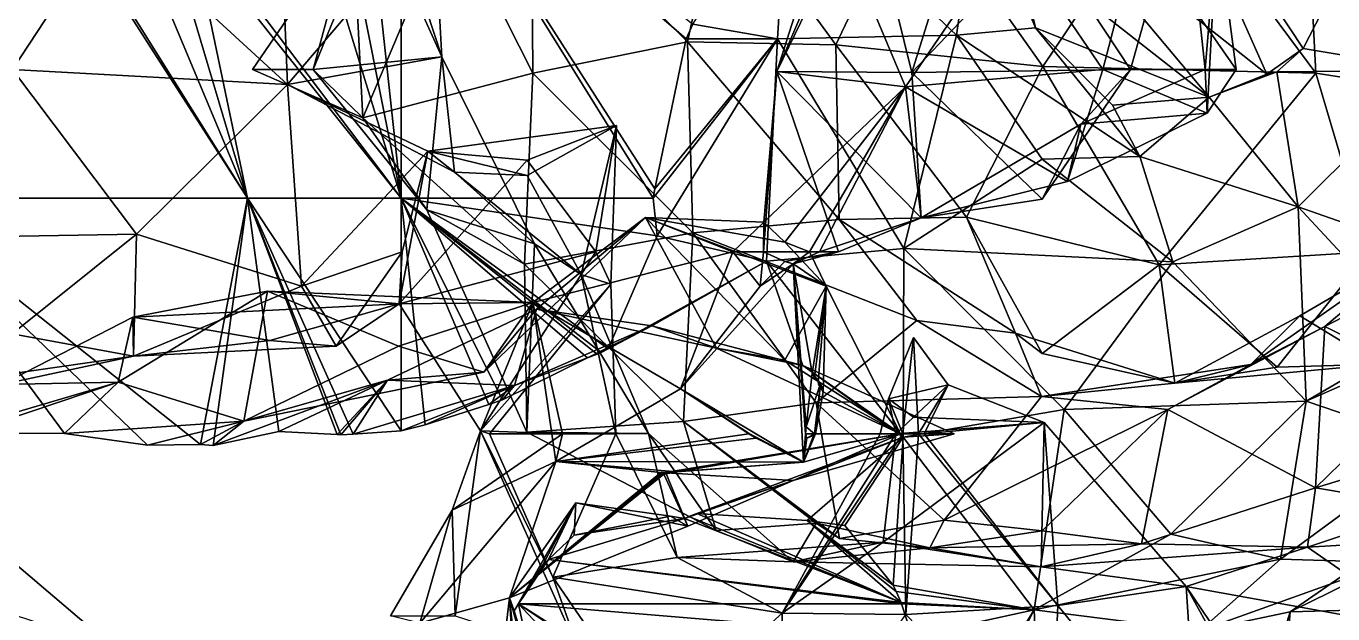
# Model space of a CAD drawing. Extents: x 290083 to 295691, y 4553739 to 4561622.
# Drawn here: x 291383.3 to 291511.2, y 4554149.7 to 4554207.2 of the extents above; entities that cross this region are included whole.
import ezdxf

# ---------------------------------------------------------------- set-up
doc = ezdxf.new("R2010")
doc.units = 0
doc.layers.add('Au_ppm_Pref_-_0_3', color=7, linetype='CONTINUOUS')

msp = doc.modelspace()

# ---------------------------------------------------------------- linework, layer by layer
at = {"layer": 'Au_ppm_Pref_-_0_3'}
for points in [[(291415.69, 4554230.08, 1842.9), (291420, 4554190.39, 1839.49), (291412.7, 4554227.09, 1841.38)], [(291420, 4554230.08, 1844.55), (291420, 4554190.39, 1839.49), (291415.69, 4554230.08, 1842.9)], [(291444.82, 4554191.32, 1846.5), (291444.68, 4554190.39, 1846.34), (291420, 4554230.08, 1844.55)], [(291447.9, 4554205.99, 1849.22), (291444.82, 4554191.32, 1846.5), (291420, 4554230.08, 1844.55)], [(291448.56, 4554207.41, 1849.58), (291447.9, 4554205.99, 1849.22), (291420, 4554230.08, 1844.55)], [(291420, 4554190.39, 1839.49), (291420, 4554230.08, 1844.55), (291444.68, 4554190.39, 1846.34)], [(291412.7, 4554227.09, 1841.38), (291420, 4554190.39, 1839.49), (291411.07, 4554219.61, 1839.81)], [(291494.06, 4554226.55, 1858.31), (291504.72, 4554202.52, 1857.15), (291482.31, 4554220.3, 1857.51)], [(291494.06, 4554226.55, 1858.31), (291513.17, 4554214.59, 1858.2), (291508.28, 4554205.03, 1857.43)], [(291504.72, 4554202.52, 1857.15), (291494.06, 4554226.55, 1858.31), (291508.28, 4554205.03, 1857.43)], [(291370, 4554190.39, 1816.12), (291381.87, 4554223.05, 1828.34), (291383.65, 4554222.4, 1828.87)], [(291384.66, 4554222.07, 1829.17), (291370, 4554190.39, 1816.12), (291383.65, 4554222.4, 1828.87)], [(291404.98, 4554190.39, 1832.47), (291370, 4554190.39, 1816.12), (291384.66, 4554222.07, 1829.17)], [(291385.34, 4554221.77, 1829.44), (291404.98, 4554190.39, 1832.47), (291384.66, 4554222.07, 1829.17)], [(291393.38, 4554218.1, 1832.47), (291404.98, 4554190.39, 1832.47), (291385.34, 4554221.77, 1829.44)], [(291391.51, 4554217.51, 1802.14), (291408.9, 4554201.52, 1801.2), (291408.06, 4554221.62, 1804.58)], [(291408.9, 4554201.52, 1801.2), (291423.2, 4554218.35, 1800.12), (291408.06, 4554221.62, 1804.58)], [(291456.84, 4554205.98, 1846.4), (291448.56, 4554207.41, 1849.58), (291457.8, 4554222.02, 1852.59)], [(291456.84, 4554205.98, 1846.4), (291457.8, 4554222.02, 1852.59), (291474.36, 4554206.36, 1852.1)], [(291474.36, 4554206.36, 1852.1), (291457.8, 4554222.02, 1852.59), (291476.4, 4554220.79, 1856.06)], [(291482.8, 4554203.29, 1761.53), (291495.27, 4554221.82, 1764.03), (291470.07, 4554221.3, 1763.61)], [(291491.39, 4554202.98, 1807.41), (291482.73, 4554216.09, 1807.12), (291496.67, 4554221.82, 1810.93)], [(291509.5, 4554202.63, 1763.93), (291495.27, 4554221.82, 1764.03), (291482.8, 4554203.29, 1761.53)], [(291496.67, 4554221.82, 1810.93), (291498.68, 4554202.98, 1812.97), (291491.39, 4554202.98, 1807.41)], [(291509.5, 4554202.63, 1763.93), (291508.52, 4554221.75, 1769.95), (291495.27, 4554221.82, 1764.03)], [(291499.85, 4554217.15, 1817.43), (291498.68, 4554202.98, 1812.97), (291496.67, 4554221.82, 1810.93)], [(291509.5, 4554202.63, 1763.93), (291517.47, 4554201.38, 1770.3), (291508.52, 4554221.75, 1769.95)], [(291517.47, 4554201.38, 1770.3), (291514.63, 4554218.4, 1776.5), (291508.52, 4554221.75, 1769.95)], [(291424, 4554204.24, 1793.7), (291411.39, 4554202.98, 1786.92), (291418.6, 4554220.63, 1787.76)], [(291411.39, 4554202.98, 1786.92), (291415.27, 4554217.37, 1781.8), (291418.6, 4554220.63, 1787.76)], [(291424, 4554204.24, 1793.7), (291416.5, 4554220.79, 1793.68), (291423.2, 4554218.35, 1800.12)], [(291424, 4554204.24, 1793.7), (291418.6, 4554220.63, 1787.76), (291416.5, 4554220.79, 1793.68)], [(291432.76, 4554220.99, 1769.96), (291424.82, 4554218.56, 1777.48), (291432.88, 4554202.63, 1776.7)], [(291432.76, 4554220.99, 1769.96), (291432.88, 4554202.63, 1776.7), (291448.02, 4554205.69, 1770.6)], [(291432.76, 4554220.99, 1769.96), (291448.02, 4554205.69, 1770.6), (291451.32, 4554220.79, 1766.99)], [(291448.02, 4554205.69, 1770.6), (291462.55, 4554205.41, 1765.37), (291451.32, 4554220.79, 1766.99)], [(291451.32, 4554220.79, 1766.99), (291462.55, 4554205.41, 1765.37), (291470.07, 4554221.3, 1763.61)], [(291461.91, 4554218.95, 1816.66), (291464.48, 4554220.79, 1811.49), (291456.78, 4554202.78, 1811.46)], [(291456.78, 4554202.78, 1811.46), (291464.48, 4554220.79, 1811.49), (291465.52, 4554220.79, 1809.32)], [(291456.78, 4554202.78, 1811.46), (291465.52, 4554220.79, 1809.32), (291469.97, 4554202.7, 1805.51)], [(291462.55, 4554205.41, 1765.37), (291482.8, 4554203.29, 1761.53), (291470.07, 4554221.3, 1763.61)], [(291465.52, 4554220.79, 1809.32), (291475.63, 4554220.79, 1808.91), (291469.97, 4554202.7, 1805.51)], [(291469.97, 4554202.7, 1805.51), (291475.63, 4554220.79, 1808.91), (291482.73, 4554216.09, 1807.12)], [(291482.07, 4554207.05, 1856.04), (291474.36, 4554206.36, 1852.1), (291476.4, 4554220.79, 1856.06)], [(291482.07, 4554207.05, 1856.04), (291476.4, 4554220.79, 1856.06), (291480.26, 4554215.04, 1856.79)], [(291482.31, 4554220.3, 1857.51), (291499.07, 4554200.28, 1856.5), (291480.26, 4554215.04, 1856.79)], [(291504.72, 4554202.52, 1857.15), (291499.07, 4554200.28, 1856.5), (291482.31, 4554220.3, 1857.51)], [(291391.51, 4554217.51, 1802.14), (291370.16, 4554219.02, 1801.69), (291381.96, 4554202.99, 1799.74)], [(291411.07, 4554219.61, 1839.81), (291420, 4554190.39, 1839.49), (291400.81, 4554215.83, 1835.41)], [(291397.26, 4554216.33, 1833.94), (291404.98, 4554190.39, 1832.47), (291393.38, 4554218.1, 1832.47)], [(291424, 4554204.24, 1793.7), (291423.2, 4554218.35, 1800.12), (291408.9, 4554201.52, 1801.2)], [(291415.27, 4554217.37, 1781.8), (291416.25, 4554198.25, 1780.38), (291424.82, 4554218.56, 1777.48)], [(291424.82, 4554218.56, 1777.48), (291416.25, 4554198.25, 1780.38), (291432.88, 4554202.63, 1776.7)], [(291469.37, 4554201.28, 1818.73), (291461.91, 4554218.95, 1816.66), (291456.78, 4554202.78, 1811.46)], [(291469.37, 4554201.28, 1818.73), (291479.61, 4554216.34, 1820.39), (291461.91, 4554218.95, 1816.66)], [(291391.51, 4554217.51, 1802.14), (291381.96, 4554202.99, 1799.74), (291408.9, 4554201.52, 1801.2)], [(291405.46, 4554202.98, 1781.8), (291415.27, 4554217.37, 1781.8), (291411.39, 4554202.98, 1786.92)], [(291415.27, 4554217.37, 1781.8), (291405.46, 4554202.98, 1781.8), (291416.25, 4554198.25, 1780.38)], [(291479.61, 4554216.34, 1820.39), (291488.67, 4554202.98, 1820.58), (291492.22, 4554216.65, 1820.52)], [(291488.67, 4554202.98, 1820.58), (291501.71, 4554202.98, 1820.44), (291492.22, 4554216.65, 1820.52)], [(291499.85, 4554217.15, 1817.43), (291492.22, 4554216.65, 1820.52), (291501.71, 4554202.98, 1820.44)], [(291498.68, 4554202.98, 1812.97), (291499.85, 4554217.15, 1817.43), (291498.87, 4554198.72, 1817.53)], [(291499.85, 4554217.15, 1817.43), (291501.71, 4554202.98, 1820.44), (291498.87, 4554198.72, 1817.53)], [(291399.63, 4554215.95, 1834.97), (291404.98, 4554190.39, 1832.47), (291397.26, 4554216.33, 1833.94)], [(291420, 4554190.39, 1839.49), (291404.98, 4554190.39, 1832.47), (291399.63, 4554215.95, 1834.97)], [(291400.81, 4554215.83, 1835.41), (291420, 4554190.39, 1839.49), (291399.63, 4554215.95, 1834.97)], [(291469.37, 4554201.28, 1818.73), (291488.67, 4554202.98, 1820.58), (291479.61, 4554216.34, 1820.39)], [(291469.97, 4554202.7, 1805.51), (291482.73, 4554216.09, 1807.12), (291491.39, 4554202.98, 1807.41)], [(291480.26, 4554215.04, 1856.79), (291499.07, 4554200.28, 1856.5), (291482.07, 4554207.05, 1856.04)], [(291513.17, 4554214.59, 1858.2), (291521.18, 4554202.88, 1853.47), (291508.28, 4554205.03, 1857.43)], [(291456.84, 4554205.98, 1846.4), (291447.9, 4554205.99, 1849.22), (291448.56, 4554207.41, 1849.58)], [(291456.84, 4554205.98, 1846.4), (291474.36, 4554206.36, 1852.1), (291469.18, 4554185.47, 1847.4)], [(291482.73, 4554194.21, 1850.05), (291469.18, 4554185.47, 1847.4), (291474.36, 4554206.36, 1852.1)], [(291474.36, 4554206.36, 1852.1), (291482.07, 4554207.05, 1856.04), (291492.29, 4554194.49, 1854.46)], [(291492.29, 4554194.49, 1854.46), (291482.73, 4554194.21, 1850.05), (291474.36, 4554206.36, 1852.1)], [(291499.07, 4554200.28, 1856.5), (291489.62, 4554199.51, 1855.75), (291482.07, 4554207.05, 1856.04)], [(291482.07, 4554207.05, 1856.04), (291489.62, 4554199.51, 1855.75), (291492.29, 4554194.49, 1854.46)], [(291448.54, 4554187.01, 1776.33), (291448.02, 4554205.69, 1770.6), (291432.88, 4554202.63, 1776.7)], [(291444.68, 4554190.39, 1846.34), (291444.82, 4554191.32, 1846.5), (291456.84, 4554205.98, 1846.4)], [(291445.06, 4554186.71, 1845.47), (291444.68, 4554190.39, 1846.34), (291456.84, 4554205.98, 1846.4)], [(291447.9, 4554205.99, 1849.22), (291456.84, 4554205.98, 1846.4), (291444.82, 4554191.32, 1846.5)], [(291456.84, 4554205.98, 1846.4), (291455.76, 4554184.22, 1842.16), (291445.06, 4554186.71, 1845.47)], [(291448.54, 4554187.01, 1776.33), (291462.87, 4554188.3, 1771.1), (291448.02, 4554205.69, 1770.6)], [(291462.87, 4554188.3, 1771.1), (291462.55, 4554205.41, 1765.37), (291448.02, 4554205.69, 1770.6)], [(291469.18, 4554185.47, 1847.4), (291455.76, 4554184.22, 1842.16), (291456.84, 4554205.98, 1846.4)], [(291462.87, 4554188.3, 1771.1), (291475.33, 4554188.53, 1764.91), (291462.55, 4554205.41, 1765.37)], [(291462.55, 4554205.41, 1765.37), (291475.33, 4554188.53, 1764.91), (291482.8, 4554203.29, 1761.53)], [(291504.72, 4554202.52, 1857.15), (291508.28, 4554205.03, 1857.43), (291505.69, 4554202.75, 1857.2)], [(291508.28, 4554205.03, 1857.43), (291521.18, 4554202.88, 1853.47), (291505.69, 4554202.75, 1857.2)], [(291424, 4554204.24, 1793.7), (291408.9, 4554201.52, 1801.2), (291425.24, 4554192.94, 1799.62)], [(291424, 4554204.24, 1793.7), (291422.52, 4554189.26, 1786.96), (291411.39, 4554202.98, 1786.92)], [(291424, 4554204.24, 1793.7), (291433.04, 4554185.94, 1793.79), (291422.52, 4554189.26, 1786.96)], [(291424, 4554204.24, 1793.7), (291425.24, 4554192.94, 1799.62), (291433.04, 4554185.94, 1793.79)], [(291394.11, 4554186.87, 1801.41), (291381.96, 4554202.99, 1799.74), (291369.31, 4554186.44, 1801.4)], [(291408.9, 4554201.52, 1801.2), (291381.96, 4554202.99, 1799.74), (291394.11, 4554186.87, 1801.41)], [(291416.25, 4554198.25, 1780.38), (291405.46, 4554202.98, 1781.8), (291411.39, 4554202.98, 1786.92)], [(291416.25, 4554198.25, 1780.38), (291411.39, 4554202.98, 1786.92), (291422.52, 4554189.26, 1786.96)], [(291432.88, 4554202.63, 1776.7), (291416.25, 4554198.25, 1780.38), (291432.08, 4554183.95, 1781.61)], [(291432.88, 4554202.63, 1776.7), (291432.08, 4554183.95, 1781.61), (291448.54, 4554187.01, 1776.33)], [(291455.47, 4554185.16, 1816.46), (291455.48, 4554188.06, 1817.43), (291456.78, 4554202.78, 1811.46)], [(291462.81, 4554185.16, 1814.95), (291455.47, 4554185.16, 1816.46), (291456.78, 4554202.78, 1811.46)], [(291469.37, 4554201.28, 1818.73), (291456.78, 4554202.78, 1811.46), (291455.48, 4554188.06, 1817.43)], [(291470.88, 4554188.47, 1812.25), (291462.81, 4554185.16, 1814.95), (291456.78, 4554202.78, 1811.46)], [(291456.78, 4554202.78, 1811.46), (291469.97, 4554202.7, 1805.51), (291470.88, 4554188.47, 1812.25)], [(291469.37, 4554201.28, 1818.73), (291485.2, 4554192.04, 1816.3), (291488.67, 4554202.98, 1820.58)], [(291491.39, 4554202.98, 1807.41), (291482.73, 4554190.31, 1807.27), (291469.97, 4554202.7, 1805.51)], [(291482.73, 4554190.31, 1807.27), (291470.88, 4554188.47, 1812.25), (291469.97, 4554202.7, 1805.51)], [(291475.33, 4554188.53, 1764.91), (291494.17, 4554183.86, 1762.07), (291482.8, 4554203.29, 1761.53)], [(291482.73, 4554190.31, 1807.27), (291491.39, 4554202.98, 1807.41), (291486.51, 4554197.64, 1811.49)], [(291509.5, 4554202.63, 1763.93), (291482.8, 4554203.29, 1761.53), (291494.17, 4554183.86, 1762.07)], [(291485.2, 4554192.04, 1816.3), (291498.87, 4554198.72, 1817.53), (291488.67, 4554202.98, 1820.58)], [(291486.51, 4554197.64, 1811.49), (291498.68, 4554202.98, 1812.97), (291498.87, 4554198.72, 1817.53)], [(291498.68, 4554202.98, 1812.97), (291486.51, 4554197.64, 1811.49), (291491.39, 4554202.98, 1807.41)], [(291488.67, 4554202.98, 1820.58), (291498.87, 4554198.72, 1817.53), (291501.71, 4554202.98, 1820.44)], [(291514.69, 4554185.16, 1764.95), (291509.5, 4554202.63, 1763.93), (291494.17, 4554183.86, 1762.07)], [(291499.07, 4554200.28, 1856.5), (291504.72, 4554202.52, 1857.15), (291505.69, 4554202.75, 1857.2)], [(291507.78, 4554189.54, 1851.68), (291499.07, 4554200.28, 1856.5), (291505.69, 4554202.75, 1857.2)], [(291521.18, 4554202.88, 1853.47), (291507.78, 4554189.54, 1851.68), (291505.69, 4554202.75, 1857.2)], [(291528.63, 4554182.23, 1848.1), (291507.78, 4554189.54, 1851.68), (291521.18, 4554202.88, 1853.47)], [(291514.69, 4554185.16, 1764.95), (291517.47, 4554201.38, 1770.3), (291509.5, 4554202.63, 1763.93)], [(291408.9, 4554201.52, 1801.2), (291394.11, 4554186.87, 1801.41), (291410.27, 4554181.8, 1802.96)], [(291410.27, 4554181.8, 1802.96), (291422.63, 4554194.98, 1804.25), (291408.9, 4554201.52, 1801.2)], [(291408.9, 4554201.52, 1801.2), (291422.63, 4554194.98, 1804.25), (291425.24, 4554192.94, 1799.62)], [(291469.37, 4554201.28, 1818.73), (291455.48, 4554188.06, 1817.43), (291457.54, 4554186.1, 1817.75)], [(291469.37, 4554201.28, 1818.73), (291457.54, 4554186.1, 1817.75), (291459.95, 4554185.16, 1818.57)], [(291469.37, 4554201.28, 1818.73), (291459.95, 4554185.16, 1818.57), (291460.94, 4554185.16, 1817.43)], [(291470.88, 4554188.47, 1812.25), (291469.37, 4554201.28, 1818.73), (291460.94, 4554185.16, 1817.43)], [(291469.37, 4554201.28, 1818.73), (291470.88, 4554188.47, 1812.25), (291485.2, 4554192.04, 1816.3)], [(291489.62, 4554199.51, 1855.75), (291499.07, 4554200.28, 1856.5), (291492.29, 4554194.49, 1854.46)], [(291499.07, 4554200.28, 1856.5), (291507.78, 4554189.54, 1851.68), (291492.29, 4554194.49, 1854.46)], [(291498.87, 4554198.72, 1817.53), (291485.2, 4554192.04, 1816.3), (291486.51, 4554197.64, 1811.49)], [(291416.25, 4554198.25, 1780.38), (291422.52, 4554189.26, 1786.96), (291432.08, 4554183.95, 1781.61)], [(291422.63, 4554194.98, 1804.25), (291432.34, 4554194.13, 1808.54), (291441.07, 4554197.51, 1805.55)], [(291441.07, 4554197.51, 1805.55), (291432.34, 4554192.61, 1803.07), (291422.63, 4554194.98, 1804.25)], [(291441.07, 4554197.51, 1805.55), (291432.34, 4554194.13, 1808.54), (291439.06, 4554185.16, 1808.72)], [(291441.07, 4554197.51, 1805.55), (291437.61, 4554182.93, 1800.54), (291432.34, 4554192.61, 1803.07)], [(291440.51, 4554181.99, 1805.55), (291437.61, 4554182.93, 1800.54), (291441.07, 4554197.51, 1805.55)], [(291441.07, 4554197.51, 1805.55), (291439.06, 4554185.16, 1808.72), (291440.51, 4554181.99, 1805.55)], [(291470.88, 4554188.47, 1812.25), (291486.51, 4554197.64, 1811.49), (291485.2, 4554192.04, 1816.3)], [(291470.88, 4554188.47, 1812.25), (291482.73, 4554190.31, 1807.27), (291486.51, 4554197.64, 1811.49)], [(291420.12, 4554185.16, 1805.55), (291422.63, 4554194.98, 1804.25), (291410.27, 4554181.8, 1802.96)], [(291422.63, 4554194.98, 1804.25), (291419.82, 4554180.07, 1810.79), (291432.34, 4554194.13, 1808.54)], [(291420.12, 4554185.16, 1805.55), (291419.82, 4554180.07, 1810.79), (291422.63, 4554194.98, 1804.25)], [(291432.34, 4554192.61, 1803.07), (291425.24, 4554192.94, 1799.62), (291422.63, 4554194.98, 1804.25)], [(291439.06, 4554185.16, 1808.72), (291432.34, 4554194.13, 1808.54), (291419.82, 4554180.07, 1810.79)], [(291469.18, 4554185.47, 1847.4), (291482.73, 4554194.21, 1850.05), (291495.51, 4554184.18, 1847.46)], [(291482.73, 4554194.21, 1850.05), (291492.29, 4554194.49, 1854.46), (291495.51, 4554184.18, 1847.46)], [(291507.78, 4554189.54, 1851.68), (291495.51, 4554184.18, 1847.46), (291492.29, 4554194.49, 1854.46)], [(291432.34, 4554192.61, 1803.07), (291437.61, 4554182.93, 1800.54), (291425.24, 4554192.94, 1799.62)], [(291433.04, 4554185.94, 1793.79), (291425.24, 4554192.94, 1799.62), (291437.61, 4554182.93, 1800.54)], [(291400.36, 4554166.29, 1825.28), (291395.17, 4554166.22, 1823.47), (291370, 4554190.39, 1816.12)], [(291387.06, 4554167.37, 1820.73), (291377.46, 4554167.42, 1817.4), (291370, 4554190.39, 1816.12)], [(291395.17, 4554166.22, 1823.47), (291387.06, 4554167.37, 1820.73), (291370, 4554190.39, 1816.12)], [(291370, 4554190.39, 1816.12), (291404.98, 4554190.39, 1832.47), (291400.36, 4554166.29, 1825.28)], [(291401.61, 4554166.21, 1825.84), (291400.36, 4554166.29, 1825.28), (291404.98, 4554190.39, 1832.47)], [(291408.05, 4554167.58, 1829.14), (291401.61, 4554166.21, 1825.84), (291404.98, 4554190.39, 1832.47)], [(291413.74, 4554167.26, 1831.73), (291408.05, 4554167.58, 1829.14), (291404.98, 4554190.39, 1832.47)], [(291415.31, 4554167.32, 1832.47), (291404.98, 4554190.39, 1832.47), (291420, 4554167.62, 1834.73)], [(291404.98, 4554190.39, 1832.47), (291420, 4554190.39, 1839.49), (291420, 4554167.62, 1834.73)], [(291414.11, 4554167.24, 1831.9), (291404.98, 4554190.39, 1832.47), (291415.31, 4554167.32, 1832.47)], [(291413.74, 4554167.26, 1831.73), (291404.98, 4554190.39, 1832.47), (291414.11, 4554167.24, 1831.9)], [(291429.93, 4554170.67, 1837.7), (291420, 4554190.39, 1839.49), (291438.24, 4554174.76, 1840.51)], [(291420, 4554167.62, 1834.73), (291420, 4554190.39, 1839.49), (291422.37, 4554168.22, 1835.41)], [(291422.37, 4554168.22, 1835.41), (291420, 4554190.39, 1839.49), (291428.57, 4554170.2, 1837.28)], [(291428.57, 4554170.2, 1837.28), (291420, 4554190.39, 1839.49), (291429.93, 4554170.67, 1837.7)], [(291420, 4554190.39, 1839.49), (291439.2, 4554175.15, 1840.82), (291438.24, 4554174.76, 1840.51)], [(291440.25, 4554175.67, 1841.24), (291439.58, 4554175.3, 1840.96), (291420, 4554190.39, 1839.49)], [(291439.2, 4554175.15, 1840.82), (291420, 4554190.39, 1839.49), (291439.58, 4554175.3, 1840.96)], [(291444.68, 4554190.39, 1846.34), (291445.06, 4554186.71, 1845.47), (291420, 4554190.39, 1839.49)], [(291420, 4554190.39, 1839.49), (291445.06, 4554186.71, 1845.47), (291440.25, 4554175.67, 1841.24)], [(291433.04, 4554185.94, 1793.79), (291432.3, 4554167.5, 1787.78), (291422.52, 4554189.26, 1786.96)], [(291432.08, 4554183.95, 1781.61), (291422.52, 4554189.26, 1786.96), (291432.3, 4554167.5, 1787.78)], [(291443.93, 4554188.52, 1823.42), (291428.08, 4554173.36, 1823.37), (291433.25, 4554179.54, 1828.69)], [(291443.93, 4554188.52, 1823.42), (291432.88, 4554180.2, 1819.34), (291428.08, 4554173.36, 1823.37)], [(291443.93, 4554188.52, 1823.42), (291452.46, 4554185.16, 1817.43), (291432.88, 4554180.2, 1819.34)], [(291443.93, 4554188.52, 1823.42), (291433.25, 4554179.54, 1828.69), (291450.86, 4554175.71, 1829.31)], [(291443.93, 4554188.52, 1823.42), (291450.86, 4554175.71, 1829.31), (291457.54, 4554174.56, 1825.78)], [(291443.93, 4554188.52, 1823.42), (291457.54, 4554174.56, 1825.78), (291461.58, 4554181.79, 1823.37)], [(291461.58, 4554181.79, 1823.37), (291457.54, 4554186.1, 1817.75), (291443.93, 4554188.52, 1823.42)], [(291443.93, 4554188.52, 1823.42), (291457.54, 4554186.1, 1817.75), (291455.48, 4554188.06, 1817.43)], [(291443.93, 4554188.52, 1823.42), (291455.48, 4554188.06, 1817.43), (291452.46, 4554185.16, 1817.43)], [(291470.88, 4554188.47, 1812.25), (291460.94, 4554185.16, 1817.43), (291462.81, 4554185.16, 1814.95)], [(291462.87, 4554188.3, 1771.1), (291480.11, 4554177.2, 1771.33), (291475.33, 4554188.53, 1764.91)], [(291480.11, 4554177.2, 1771.33), (291482.73, 4554175.19, 1766.6), (291475.33, 4554188.53, 1764.91)], [(291475.33, 4554188.53, 1764.91), (291482.73, 4554175.19, 1766.6), (291494.17, 4554183.86, 1762.07)], [(291507.78, 4554189.54, 1851.68), (291508.56, 4554170.54, 1846.36), (291495.51, 4554184.18, 1847.46)], [(291528.63, 4554182.23, 1848.1), (291520.53, 4554175.83, 1850.24), (291507.78, 4554189.54, 1851.68)], [(291508.56, 4554170.54, 1846.36), (291507.78, 4554189.54, 1851.68), (291520.53, 4554175.83, 1850.24)], [(291448.54, 4554187.01, 1776.33), (291470.46, 4554178.43, 1775.14), (291462.87, 4554188.3, 1771.1)], [(291452.46, 4554185.16, 1817.43), (291455.48, 4554188.06, 1817.43), (291455.47, 4554185.16, 1816.46)], [(291470.46, 4554178.43, 1775.14), (291480.11, 4554177.2, 1771.33), (291462.87, 4554188.3, 1771.1)], [(291519.9, 4554185.86, 1776), (291510.38, 4554177.85, 1780.52), (291529.9, 4554187.95, 1782.97)], [(291529.9, 4554187.95, 1782.97), (291510.38, 4554177.85, 1780.52), (291520.53, 4554172.83, 1783.63)], [(291394.11, 4554186.87, 1801.41), (291369.31, 4554186.44, 1801.4), (291381.94, 4554177.11, 1802.87)], [(291393.8, 4554174.95, 1805.55), (291394.11, 4554186.87, 1801.41), (291381.94, 4554177.11, 1802.87)], [(291393.8, 4554174.95, 1805.55), (291410.27, 4554181.8, 1802.96), (291394.11, 4554186.87, 1801.41)], [(291447.63, 4554168.56, 1782.42), (291448.54, 4554187.01, 1776.33), (291432.08, 4554183.95, 1781.61)], [(291444.2, 4554167.38, 1793.74), (291432.3, 4554167.5, 1787.78), (291433.04, 4554185.94, 1793.79)], [(291437.61, 4554182.93, 1800.54), (291444.2, 4554167.38, 1793.74), (291433.04, 4554185.94, 1793.79)], [(291445.06, 4554186.71, 1845.47), (291455.76, 4554184.22, 1842.16), (291440.25, 4554175.67, 1841.24)], [(291447.63, 4554168.56, 1782.42), (291460.63, 4554170.38, 1778.33), (291448.54, 4554187.01, 1776.33)], [(291448.54, 4554187.01, 1776.33), (291460.63, 4554170.38, 1778.33), (291470.46, 4554178.43, 1775.14)], [(291461.58, 4554181.79, 1823.37), (291459.95, 4554185.16, 1818.57), (291457.54, 4554186.1, 1817.75)], [(291519.9, 4554185.86, 1776), (291507.93, 4554178.9, 1772.01), (291503.15, 4554174.11, 1775.86)], [(291519.9, 4554185.86, 1776), (291503.15, 4554174.11, 1775.86), (291510.38, 4554177.85, 1780.52)], [(291515.72, 4554174.14, 1769.92), (291507.93, 4554178.9, 1772.01), (291519.9, 4554185.86, 1776)], [(291420.12, 4554185.16, 1805.55), (291410.27, 4554181.8, 1802.96), (291413.66, 4554175.93, 1805.55)], [(291420.12, 4554185.16, 1805.55), (291413.66, 4554175.93, 1805.55), (291419.82, 4554180.07, 1810.79)], [(291427.78, 4554167.62, 1810.95), (291439.06, 4554185.16, 1808.72), (291419.82, 4554180.07, 1810.79)], [(291440.51, 4554181.99, 1805.55), (291439.06, 4554185.16, 1808.72), (291427.78, 4554167.62, 1810.95)], [(291447.34, 4554171.74, 1820.03), (291432.88, 4554180.2, 1819.34), (291452.46, 4554185.16, 1817.43)], [(291447.34, 4554171.74, 1820.03), (291452.46, 4554185.16, 1817.43), (291455.15, 4554181.78, 1817.43)], [(291452.46, 4554185.16, 1817.43), (291455.47, 4554185.16, 1816.46), (291455.15, 4554181.78, 1817.43)], [(291455.15, 4554181.78, 1817.43), (291455.47, 4554185.16, 1816.46), (291457.54, 4554184.21, 1817.12)], [(291462.81, 4554185.16, 1814.95), (291457.54, 4554184.21, 1817.12), (291455.47, 4554185.16, 1816.46)], [(291455.76, 4554184.22, 1842.16), (291469.18, 4554185.47, 1847.4), (291469.13, 4554167, 1841.4)], [(291458.38, 4554183.96, 1817.43), (291457.54, 4554184.21, 1817.12), (291462.81, 4554185.16, 1814.95)], [(291461.58, 4554181.79, 1823.37), (291458.38, 4554183.96, 1817.43), (291459.95, 4554185.16, 1818.57)], [(291459.95, 4554185.16, 1818.57), (291458.38, 4554183.96, 1817.43), (291460.94, 4554185.16, 1817.43)], [(291458.38, 4554183.96, 1817.43), (291462.81, 4554185.16, 1814.95), (291460.94, 4554185.16, 1817.43)], [(291469.18, 4554185.47, 1847.4), (291484.88, 4554169.72, 1845.33), (291469.13, 4554167, 1841.4)], [(291469.18, 4554185.47, 1847.4), (291495.51, 4554184.18, 1847.46), (291484.88, 4554169.72, 1845.33)], [(291514.69, 4554185.16, 1764.95), (291494.17, 4554183.86, 1762.07), (291505.73, 4554173.85, 1765.11)], [(291514.69, 4554185.16, 1764.95), (291505.73, 4554173.85, 1765.11), (291515.72, 4554174.14, 1769.92)], [(291432.08, 4554183.95, 1781.61), (291432.3, 4554167.5, 1787.78), (291447.63, 4554168.56, 1782.42)], [(291455.76, 4554184.22, 1842.16), (291439.58, 4554175.3, 1840.96), (291440.25, 4554175.67, 1841.24)], [(291455.76, 4554184.22, 1842.16), (291444.54, 4554177.9, 1835.28), (291439.58, 4554175.3, 1840.96)], [(291444.54, 4554177.9, 1835.28), (291455.76, 4554184.22, 1842.16), (291459.32, 4554174.01, 1833.87)], [(291447.34, 4554171.74, 1820.03), (291455.15, 4554181.78, 1817.43), (291458.38, 4554183.96, 1817.43)], [(291447.34, 4554171.74, 1820.03), (291458.38, 4554183.96, 1817.43), (291459.39, 4554164.58, 1822.85)], [(291455.15, 4554181.78, 1817.43), (291457.54, 4554184.21, 1817.12), (291458.38, 4554183.96, 1817.43)], [(291459.32, 4554174.01, 1833.87), (291455.76, 4554184.22, 1842.16), (291469.13, 4554167, 1841.4)], [(291460.24, 4554173.27, 1822.67), (291459.64, 4554168.04, 1822.62), (291458.38, 4554183.96, 1817.43)], [(291461.58, 4554181.79, 1823.37), (291460.24, 4554173.27, 1822.67), (291458.38, 4554183.96, 1817.43)], [(291459.64, 4554168.04, 1822.62), (291459.57, 4554167.34, 1822.63), (291458.38, 4554183.96, 1817.43)], [(291459.57, 4554167.34, 1822.63), (291459.39, 4554164.58, 1822.85), (291458.38, 4554183.96, 1817.43)], [(291494.17, 4554183.86, 1762.07), (291482.73, 4554175.19, 1766.6), (291495.71, 4554172.3, 1769.66)], [(291484.88, 4554169.72, 1845.33), (291495.51, 4554184.18, 1847.46), (291508.56, 4554170.54, 1846.36)], [(291505.73, 4554173.85, 1765.11), (291494.17, 4554183.86, 1762.07), (291495.71, 4554172.3, 1769.66)], [(291440.51, 4554181.99, 1805.55), (291427.78, 4554167.62, 1810.95), (291428.65, 4554167.34, 1805.55)], [(291440.51, 4554181.99, 1805.55), (291428.65, 4554167.34, 1805.55), (291441.01, 4554167.34, 1800.95)], [(291440.51, 4554181.99, 1805.55), (291441.01, 4554167.34, 1800.95), (291437.61, 4554182.93, 1800.54)], [(291444.2, 4554167.38, 1793.74), (291437.61, 4554182.93, 1800.54), (291441.01, 4554167.34, 1800.95)], [(291528.63, 4554182.23, 1848.1), (291521.21, 4554166.22, 1841.22), (291508.56, 4554170.54, 1846.36)], [(291528.63, 4554182.23, 1848.1), (291508.56, 4554170.54, 1846.36), (291520.53, 4554175.83, 1850.24)], [(291404.62, 4554168.57, 1823.83), (291406.92, 4554181.3, 1817.81), (291392.3, 4554172.39, 1818.06)], [(291406.92, 4554181.3, 1817.81), (291393.75, 4554178.75, 1811.42), (291392.3, 4554172.39, 1818.06)], [(291393.75, 4554178.75, 1811.42), (291406.92, 4554181.3, 1817.81), (291419.82, 4554180.07, 1810.79)], [(291393.8, 4554174.95, 1805.55), (291413.66, 4554175.93, 1805.55), (291410.27, 4554181.8, 1802.96)], [(291404.62, 4554168.57, 1823.83), (291419.74, 4554175.93, 1820.3), (291406.92, 4554181.3, 1817.81)], [(291406.92, 4554181.3, 1817.81), (291419.74, 4554175.93, 1820.3), (291432.88, 4554180.2, 1819.34)], [(291406.92, 4554181.3, 1817.81), (291432.88, 4554180.2, 1819.34), (291419.82, 4554180.07, 1810.79)], [(291457.54, 4554174.56, 1825.78), (291468.88, 4554167.34, 1829.28), (291461.58, 4554181.79, 1823.37)], [(291461.58, 4554181.79, 1823.37), (291460.45, 4554172.89, 1823.1), (291460.24, 4554173.27, 1822.67)], [(291460.8, 4554172.47, 1823.37), (291460.45, 4554172.89, 1823.1), (291461.58, 4554181.79, 1823.37)], [(291461.31, 4554171.44, 1823.79), (291460.8, 4554172.47, 1823.37), (291461.58, 4554181.79, 1823.37)], [(291461.31, 4554171.44, 1823.79), (291461.58, 4554181.79, 1823.37), (291468.88, 4554167.34, 1829.28)], [(291419.82, 4554180.07, 1810.79), (291407.14, 4554176.46, 1808.45), (291393.75, 4554178.75, 1811.42)], [(291407.14, 4554176.46, 1808.45), (291419.82, 4554180.07, 1810.79), (291413.66, 4554175.93, 1805.55)], [(291431.11, 4554172.06, 1836.25), (291433.25, 4554179.54, 1828.69), (291418.67, 4554172.58, 1828.9)], [(291418.67, 4554172.58, 1828.9), (291433.25, 4554179.54, 1828.69), (291428.08, 4554173.36, 1823.37)], [(291428.08, 4554173.36, 1823.37), (291432.88, 4554180.2, 1819.34), (291419.74, 4554175.93, 1820.3)], [(291432.88, 4554180.2, 1819.34), (291427.78, 4554167.62, 1810.95), (291419.82, 4554180.07, 1810.79)], [(291435.81, 4554167.34, 1817.43), (291427.78, 4554167.62, 1810.95), (291432.88, 4554180.2, 1819.34)], [(291444.54, 4554177.9, 1835.28), (291433.25, 4554179.54, 1828.69), (291431.11, 4554172.06, 1836.25)], [(291447.34, 4554171.74, 1820.03), (291435.13, 4554164.63, 1821.84), (291432.88, 4554180.2, 1819.34)], [(291435.13, 4554164.63, 1821.84), (291435.81, 4554167.34, 1817.43), (291432.88, 4554180.2, 1819.34)], [(291444.54, 4554177.9, 1835.28), (291450.86, 4554175.71, 1829.31), (291433.25, 4554179.54, 1828.69)], [(291392.3, 4554172.39, 1818.06), (291393.75, 4554178.75, 1811.42), (291380.94, 4554172.16, 1811.2)], [(291380.94, 4554172.16, 1811.2), (291393.75, 4554178.75, 1811.42), (291393.8, 4554174.95, 1805.55)], [(291407.14, 4554176.46, 1808.45), (291393.8, 4554174.95, 1805.55), (291393.75, 4554178.75, 1811.42)], [(291460.63, 4554170.38, 1778.33), (291482.65, 4554171, 1777.12), (291470.46, 4554178.43, 1775.14)], [(291480.11, 4554177.2, 1771.33), (291470.46, 4554178.43, 1775.14), (291482.65, 4554171, 1777.12)], [(291503.15, 4554174.11, 1775.86), (291507.93, 4554178.9, 1772.01), (291495.71, 4554172.3, 1769.66)], [(291515.72, 4554174.14, 1769.92), (291495.71, 4554172.3, 1769.66), (291507.93, 4554178.9, 1772.01)], [(291393.8, 4554174.95, 1805.55), (291381.94, 4554177.11, 1802.87), (291369.32, 4554171.41, 1805.88)], [(291438.24, 4554174.76, 1840.51), (291444.54, 4554177.9, 1835.28), (291431.11, 4554172.06, 1836.25)], [(291438.24, 4554174.76, 1840.51), (291439.2, 4554175.15, 1840.82), (291444.54, 4554177.9, 1835.28)], [(291439.2, 4554175.15, 1840.82), (291439.58, 4554175.3, 1840.96), (291444.54, 4554177.9, 1835.28)], [(291459.32, 4554174.01, 1833.87), (291450.86, 4554175.71, 1829.31), (291444.54, 4554177.9, 1835.28)], [(291495.71, 4554172.3, 1769.66), (291480.11, 4554177.2, 1771.33), (291482.65, 4554171, 1777.12)], [(291480.11, 4554177.2, 1771.33), (291495.71, 4554172.3, 1769.66), (291482.73, 4554175.19, 1766.6)], [(291495.03, 4554169.71, 1782.14), (291509.48, 4554162.05, 1786.51), (291510.38, 4554177.85, 1780.52)], [(291495.03, 4554169.71, 1782.14), (291510.38, 4554177.85, 1780.52), (291503.15, 4554174.11, 1775.86)], [(291509.48, 4554162.05, 1786.51), (291520.53, 4554172.83, 1783.63), (291510.38, 4554177.85, 1780.52)], [(291407.14, 4554176.46, 1808.45), (291413.66, 4554175.93, 1805.55), (291393.8, 4554174.95, 1805.55)], [(291404.62, 4554168.57, 1823.83), (291428.08, 4554173.36, 1823.37), (291419.74, 4554175.93, 1820.3)], [(291459.32, 4554174.01, 1833.87), (291468.88, 4554167.34, 1829.28), (291450.86, 4554175.71, 1829.31)], [(291457.54, 4554174.56, 1825.78), (291450.86, 4554175.71, 1829.31), (291468.88, 4554167.34, 1829.28)], [(291469.11, 4554167.34, 1806.04), (291470.14, 4554176.78, 1808.7), (291467.71, 4554170.77, 1805.55)], [(291470.14, 4554176.78, 1808.7), (291473.53, 4554172.15, 1805.55), (291467.71, 4554170.77, 1805.55)], [(291469.11, 4554167.34, 1806.04), (291470.64, 4554167.34, 1805.79), (291470.14, 4554176.78, 1808.7)], [(291470.14, 4554176.78, 1808.7), (291470.64, 4554167.34, 1805.79), (291473.53, 4554172.15, 1805.55)], [(291380.94, 4554172.16, 1811.2), (291393.8, 4554174.95, 1805.55), (291369.32, 4554171.41, 1805.88)], [(291429.93, 4554170.67, 1837.7), (291438.24, 4554174.76, 1840.51), (291431.11, 4554172.06, 1836.25)], [(291404.62, 4554168.57, 1823.83), (291418.67, 4554172.58, 1828.9), (291428.08, 4554173.36, 1823.37)], [(291459.32, 4554174.01, 1833.87), (291469.13, 4554167, 1841.4), (291474.13, 4554167.34, 1835.25)], [(291474.13, 4554167.34, 1835.25), (291468.88, 4554167.34, 1829.28), (291459.32, 4554174.01, 1833.87)], [(291460.24, 4554173.27, 1822.67), (291461.03, 4554172.28, 1823.37), (291459.64, 4554168.04, 1822.62)], [(291460.45, 4554172.89, 1823.1), (291461.03, 4554172.28, 1823.37), (291460.24, 4554173.27, 1822.67)], [(291482.65, 4554171, 1777.12), (291495.03, 4554169.71, 1782.14), (291503.15, 4554174.11, 1775.86)], [(291482.65, 4554171, 1777.12), (291503.15, 4554174.11, 1775.86), (291495.71, 4554172.3, 1769.66)], [(291505.73, 4554173.85, 1765.11), (291495.71, 4554172.3, 1769.66), (291515.72, 4554174.14, 1769.92)], [(291372.94, 4554166.69, 1815.8), (291377.46, 4554167.42, 1817.4), (291392.3, 4554172.39, 1818.06)], [(291372.94, 4554166.69, 1815.8), (291392.3, 4554172.39, 1818.06), (291380.94, 4554172.16, 1811.2)], [(291392.3, 4554172.39, 1818.06), (291377.46, 4554167.42, 1817.4), (291387.06, 4554167.37, 1820.73)], [(291404.62, 4554168.57, 1823.83), (291392.3, 4554172.39, 1818.06), (291387.06, 4554167.37, 1820.73)], [(291401.61, 4554166.21, 1825.84), (291408.05, 4554167.58, 1829.14), (291418.67, 4554172.58, 1828.9)], [(291404.62, 4554168.57, 1823.83), (291401.61, 4554166.21, 1825.84), (291418.67, 4554172.58, 1828.9)], [(291418.67, 4554172.58, 1828.9), (291408.05, 4554167.58, 1829.14), (291413.74, 4554167.26, 1831.73)], [(291418.67, 4554172.58, 1828.9), (291413.74, 4554167.26, 1831.73), (291414.11, 4554167.24, 1831.9)], [(291415.31, 4554167.32, 1832.47), (291418.67, 4554172.58, 1828.9), (291414.11, 4554167.24, 1831.9)], [(291431.11, 4554172.06, 1836.25), (291418.67, 4554172.58, 1828.9), (291415.31, 4554167.32, 1832.47)], [(291431.11, 4554172.06, 1836.25), (291415.31, 4554167.32, 1832.47), (291420, 4554167.62, 1834.73)], [(291431.11, 4554172.06, 1836.25), (291420, 4554167.62, 1834.73), (291422.37, 4554168.22, 1835.41)], [(291431.11, 4554172.06, 1836.25), (291422.37, 4554168.22, 1835.41), (291428.57, 4554170.2, 1837.28)], [(291431.11, 4554172.06, 1836.25), (291428.57, 4554170.2, 1837.28), (291429.93, 4554170.67, 1837.7)], [(291454.03, 4554167.34, 1821.74), (291435.13, 4554164.63, 1821.84), (291447.34, 4554171.74, 1820.03)], [(291454.07, 4554167.36, 1821.73), (291454.03, 4554167.34, 1821.74), (291447.34, 4554171.74, 1820.03)], [(291454.07, 4554167.36, 1821.73), (291447.34, 4554171.74, 1820.03), (291459.39, 4554164.58, 1822.85)], [(291459.64, 4554168.04, 1822.62), (291461.03, 4554172.28, 1823.37), (291460.44, 4554167.34, 1823.37)], [(291461.03, 4554172.28, 1823.37), (291460.55, 4554167.34, 1823.5), (291460.44, 4554167.34, 1823.37)], [(291461.03, 4554172.28, 1823.37), (291460.45, 4554172.89, 1823.1), (291460.8, 4554172.47, 1823.37)], [(291461.03, 4554172.28, 1823.37), (291461.31, 4554171.44, 1823.79), (291460.55, 4554167.34, 1823.5)], [(291461.31, 4554171.44, 1823.79), (291460.86, 4554172.2, 1823.43), (291460.8, 4554172.47, 1823.37)], [(291460.8, 4554172.47, 1823.37), (291460.86, 4554172.2, 1823.43), (291461.03, 4554172.28, 1823.37)], [(291461.03, 4554172.28, 1823.37), (291460.86, 4554172.2, 1823.43), (291461.31, 4554171.44, 1823.79)], [(291467.71, 4554170.77, 1805.55), (291473.53, 4554172.15, 1805.55), (291470.14, 4554168.97, 1805.01)], [(291482.94, 4554168.45, 1799.7), (291470.14, 4554168.97, 1805.01), (291473.53, 4554172.15, 1805.55)], [(291473.53, 4554172.15, 1805.55), (291470.64, 4554167.34, 1805.79), (291471.19, 4554167.34, 1805.55)], [(291482.94, 4554168.45, 1799.7), (291473.53, 4554172.15, 1805.55), (291471.19, 4554167.34, 1805.55)], [(291520.53, 4554172.83, 1783.63), (291509.48, 4554162.05, 1786.51), (291530.74, 4554168.55, 1788.33)], [(291460.55, 4554167.34, 1823.5), (291461.31, 4554171.44, 1823.79), (291468.88, 4554167.34, 1829.28)], [(291482.65, 4554171, 1777.12), (291460.63, 4554170.38, 1778.33), (291473.15, 4554158.9, 1780.41)], [(291469.11, 4554167.34, 1806.04), (291467.71, 4554170.77, 1805.55), (291466.88, 4554167.34, 1805.55)], [(291466.88, 4554167.34, 1805.55), (291467.71, 4554170.77, 1805.55), (291468.42, 4554167.34, 1804.75)], [(291467.71, 4554170.77, 1805.55), (291470.14, 4554168.97, 1805.01), (291468.42, 4554167.34, 1804.75)], [(291473.15, 4554158.9, 1780.41), (291495.03, 4554169.71, 1782.14), (291482.65, 4554171, 1777.12)], [(291484.88, 4554169.72, 1845.33), (291508.56, 4554170.54, 1846.36), (291495.33, 4554157.54, 1844.46)], [(291506.04, 4554155.09, 1840.23), (291495.33, 4554157.54, 1844.46), (291508.56, 4554170.54, 1846.36)], [(291508.56, 4554170.54, 1846.36), (291521.21, 4554166.22, 1841.22), (291506.04, 4554155.09, 1840.23)], [(291447.63, 4554168.56, 1782.42), (291462.91, 4554157.11, 1781.8), (291460.63, 4554170.38, 1778.33)], [(291462.91, 4554157.11, 1781.8), (291473.15, 4554158.9, 1780.41), (291460.63, 4554170.38, 1778.33)], [(291481.95, 4554150.12, 1840.92), (291469.13, 4554167, 1841.4), (291484.88, 4554169.72, 1845.33)], [(291473.15, 4554158.9, 1780.41), (291482.73, 4554157.86, 1784.58), (291495.03, 4554169.71, 1782.14)], [(291484.88, 4554169.72, 1845.33), (291495.33, 4554157.54, 1844.46), (291481.95, 4554150.12, 1840.92)], [(291492.46, 4554156.59, 1788.74), (291495.03, 4554169.71, 1782.14), (291482.73, 4554157.86, 1784.58)], [(291495.03, 4554169.71, 1782.14), (291492.46, 4554156.59, 1788.74), (291509.48, 4554162.05, 1786.51)], [(291387.06, 4554167.37, 1820.73), (291395.17, 4554166.22, 1823.47), (291404.62, 4554168.57, 1823.83)], [(291404.62, 4554168.57, 1823.83), (291395.17, 4554166.22, 1823.47), (291400.36, 4554166.29, 1825.28)], [(291404.62, 4554168.57, 1823.83), (291400.36, 4554166.29, 1825.28), (291401.61, 4554166.21, 1825.84)], [(291447.63, 4554168.56, 1782.42), (291432.3, 4554167.5, 1787.78), (291450.84, 4554157.88, 1787.74)], [(291447.63, 4554168.56, 1782.42), (291450.84, 4554157.88, 1787.74), (291460.6, 4554158.59, 1786.26)], [(291447.63, 4554168.56, 1782.42), (291460.6, 4554158.59, 1786.26), (291462.91, 4554157.11, 1781.8)], [(291459.64, 4554168.04, 1822.62), (291460.44, 4554167.34, 1823.37), (291459.57, 4554167.34, 1822.63)], [(291482.94, 4554168.45, 1799.7), (291467.16, 4554156.75, 1798.61), (291468.42, 4554167.34, 1804.75)], [(291482.94, 4554168.45, 1799.7), (291482.64, 4554154.33, 1793.03), (291467.16, 4554156.75, 1798.61)], [(291482.94, 4554168.45, 1799.7), (291468.42, 4554167.34, 1804.75), (291470.14, 4554168.97, 1805.01)], [(291482.94, 4554168.45, 1799.7), (291471.19, 4554167.34, 1805.55), (291484.25, 4554150.54, 1805.84)], [(291482.94, 4554168.45, 1799.7), (291496.81, 4554152.4, 1799.72), (291482.64, 4554154.33, 1793.03)], [(291482.94, 4554168.45, 1799.7), (291484.25, 4554150.54, 1805.84), (291496.81, 4554152.4, 1799.72)], [(291530.74, 4554168.55, 1788.33), (291509.48, 4554162.05, 1786.51), (291520.53, 4554160.2, 1791.3)], [(291425.01, 4554159.88, 1817.43), (291425.28, 4554149.52, 1814.1), (291427.78, 4554167.62, 1810.95)], [(291425.01, 4554159.88, 1817.43), (291427.78, 4554167.62, 1810.95), (291435.81, 4554167.34, 1817.43)], [(291435.13, 4554164.63, 1821.84), (291425.01, 4554159.88, 1817.43), (291435.81, 4554167.34, 1817.43)], [(291427.78, 4554167.62, 1810.95), (291425.28, 4554149.52, 1814.1), (291437.63, 4554145.55, 1811.49)], [(291434.86, 4554153.32, 1807.16), (291427.78, 4554167.62, 1810.95), (291437.63, 4554145.55, 1811.49)], [(291428.65, 4554167.34, 1805.55), (291427.78, 4554167.62, 1810.95), (291434.86, 4554153.32, 1807.16)], [(291428.65, 4554167.34, 1805.55), (291434.86, 4554153.32, 1807.16), (291441.01, 4554167.34, 1800.95)], [(291444.2, 4554167.38, 1793.74), (291450.84, 4554157.88, 1787.74), (291432.3, 4554167.5, 1787.78)], [(291434.86, 4554153.32, 1807.16), (291447, 4554155.23, 1800.55), (291441.01, 4554167.34, 1800.95)], [(291435.13, 4554164.63, 1821.84), (291454.03, 4554167.34, 1821.74), (291454.75, 4554166.9, 1821.91)], [(291435.13, 4554164.63, 1821.84), (291454.75, 4554166.9, 1821.91), (291459.39, 4554164.58, 1822.85)], [(291447, 4554155.23, 1800.55), (291444.2, 4554167.38, 1793.74), (291441.01, 4554167.34, 1800.95)], [(291458.38, 4554154.82, 1793.53), (291444.2, 4554167.38, 1793.74), (291447, 4554155.23, 1800.55)], [(291450.84, 4554157.88, 1787.74), (291444.2, 4554167.38, 1793.74), (291458.38, 4554154.82, 1793.53)], [(291445.89, 4554163.52, 1828.52), (291446.22, 4554163.62, 1828.4), (291468.88, 4554167.34, 1829.28)], [(291458.37, 4554162.78, 1835.93), (291445.89, 4554163.52, 1828.52), (291468.88, 4554167.34, 1829.28)], [(291468.88, 4554167.34, 1829.28), (291446.22, 4554163.62, 1828.4), (291447.23, 4554163.66, 1827.76)], [(291468.88, 4554167.34, 1829.28), (291447.23, 4554163.66, 1827.76), (291459.39, 4554164.58, 1822.85)], [(291448.94, 4554159.54, 1839.84), (291458.37, 4554162.78, 1835.93), (291469.13, 4554167, 1841.4)], [(291469.13, 4554167, 1841.4), (291459.74, 4554158.85, 1842.23), (291448.94, 4554159.54, 1839.84)], [(291454.06, 4554167.35, 1821.74), (291454.03, 4554167.34, 1821.74), (291454.07, 4554167.36, 1821.73)], [(291454.03, 4554167.34, 1821.74), (291454.06, 4554167.35, 1821.74), (291454.06, 4554167.34, 1821.73)], [(291454.07, 4554167.33, 1821.74), (291454.75, 4554166.9, 1821.91), (291454.03, 4554167.34, 1821.74)], [(291454.03, 4554167.34, 1821.74), (291454.75, 4554166.9, 1821.91), (291454.03, 4554167.34, 1821.74)], [(291454.03, 4554167.34, 1821.74), (291454.06, 4554167.34, 1821.73), (291454.03, 4554167.34, 1821.74)], [(291454.03, 4554167.34, 1821.74), (291454.06, 4554167.34, 1821.73), (291454.07, 4554167.33, 1821.74)], [(291454.07, 4554167.36, 1821.73), (291454.06, 4554167.34, 1821.73), (291454.06, 4554167.35, 1821.74)], [(291454.06, 4554167.34, 1821.73), (291454.07, 4554167.36, 1821.73), (291454.1, 4554167.34, 1821.74)], [(291454.07, 4554167.33, 1821.74), (291454.06, 4554167.34, 1821.73), (291454.75, 4554166.9, 1821.91)], [(291454.06, 4554167.34, 1821.73), (291454.1, 4554167.34, 1821.74), (291454.75, 4554166.9, 1821.91)], [(291454.75, 4554166.9, 1821.91), (291454.1, 4554167.34, 1821.74), (291454.07, 4554167.36, 1821.73)], [(291454.75, 4554166.9, 1821.91), (291454.07, 4554167.36, 1821.73), (291459.39, 4554164.58, 1822.85)], [(291469.38, 4554149.65, 1811.75), (291469.11, 4554167.34, 1806.04), (291457.3, 4554149.79, 1805.62)], [(291457.3, 4554149.79, 1805.62), (291469.11, 4554167.34, 1806.04), (291466.88, 4554167.34, 1805.55)], [(291457.3, 4554149.79, 1805.62), (291466.88, 4554167.34, 1805.55), (291468.42, 4554167.34, 1804.75)], [(291467.16, 4554156.75, 1798.61), (291457.3, 4554149.79, 1805.62), (291468.42, 4554167.34, 1804.75)], [(291474.13, 4554167.34, 1835.25), (291469.13, 4554167, 1841.4), (291458.37, 4554162.78, 1835.93)], [(291458.37, 4554162.78, 1835.93), (291468.88, 4554167.34, 1829.28), (291474.13, 4554167.34, 1835.25)], [(291459.39, 4554164.58, 1822.85), (291459.57, 4554167.34, 1822.63), (291459.69, 4554166.92, 1822.92)], [(291459.39, 4554164.58, 1822.85), (291460.36, 4554167.19, 1823.37), (291460.55, 4554167.34, 1823.5)], [(291459.39, 4554164.58, 1822.85), (291460.55, 4554167.34, 1823.5), (291468.88, 4554167.34, 1829.28)], [(291459.39, 4554164.58, 1822.85), (291459.69, 4554166.92, 1822.92), (291460.36, 4554167.19, 1823.37)], [(291460.44, 4554167.34, 1823.37), (291459.69, 4554166.92, 1822.92), (291459.57, 4554167.34, 1822.63)], [(291460.44, 4554167.34, 1823.37), (291460.36, 4554167.19, 1823.37), (291459.69, 4554166.92, 1822.92)], [(291469.13, 4554167, 1841.4), (291463.41, 4554158.38, 1843.12), (291459.74, 4554158.85, 1842.23)], [(291460.55, 4554167.34, 1823.5), (291460.36, 4554167.19, 1823.37), (291460.44, 4554167.34, 1823.37)], [(291468.15, 4554152.54, 1842.91), (291463.41, 4554158.38, 1843.12), (291469.13, 4554167, 1841.4)], [(291469.13, 4554167, 1841.4), (291481.95, 4554150.12, 1840.92), (291468.15, 4554152.54, 1842.91)], [(291469.38, 4554149.65, 1811.75), (291470.64, 4554167.34, 1805.79), (291469.11, 4554167.34, 1806.04)], [(291469.38, 4554149.65, 1811.75), (291484.25, 4554150.54, 1805.84), (291470.64, 4554167.34, 1805.79)], [(291471.19, 4554167.34, 1805.55), (291470.64, 4554167.34, 1805.79), (291484.25, 4554150.54, 1805.84)], [(291506.04, 4554155.09, 1840.23), (291521.21, 4554166.22, 1841.22), (291516.83, 4554154.75, 1835.25)], [(291435.13, 4554164.63, 1821.84), (291430.6, 4554151.28, 1829.76), (291421.82, 4554148.82, 1823.65)], [(291435.13, 4554164.63, 1821.84), (291421.82, 4554148.82, 1823.65), (291425.01, 4554159.88, 1817.43)], [(291435.13, 4554164.63, 1821.84), (291445.4, 4554163.56, 1828.22), (291430.6, 4554151.28, 1829.76)], [(291446.97, 4554163.63, 1827.85), (291445.4, 4554163.56, 1828.22), (291435.13, 4554164.63, 1821.84)], [(291446.97, 4554163.63, 1827.85), (291435.13, 4554164.63, 1821.84), (291459.39, 4554164.58, 1822.85)], [(291447.23, 4554163.66, 1827.76), (291446.97, 4554163.63, 1827.85), (291459.39, 4554164.58, 1822.85)], [(291445.4, 4554163.56, 1828.22), (291445.56, 4554163.46, 1828.39), (291430.6, 4554151.28, 1829.76)], [(291445.56, 4554163.46, 1828.39), (291445.7, 4554163.38, 1828.53), (291430.6, 4554151.28, 1829.76)], [(291430.6, 4554151.28, 1829.76), (291445.7, 4554163.38, 1828.53), (291448.06, 4554158.32, 1833.79)], [(291445.56, 4554163.46, 1828.39), (291445.4, 4554163.56, 1828.22), (291446.97, 4554163.63, 1827.85)], [(291445.7, 4554163.38, 1828.53), (291445.56, 4554163.46, 1828.39), (291446.97, 4554163.63, 1827.85)], [(291445.7, 4554163.38, 1828.53), (291446.97, 4554163.63, 1827.85), (291447.23, 4554163.66, 1827.76)], [(291446.22, 4554163.62, 1828.4), (291445.7, 4554163.38, 1828.53), (291447.23, 4554163.66, 1827.76)], [(291446.22, 4554163.62, 1828.4), (291445.72, 4554163.39, 1828.53), (291445.7, 4554163.38, 1828.53)], [(291445.7, 4554163.38, 1828.53), (291445.72, 4554163.39, 1828.53), (291448.06, 4554158.32, 1833.79)], [(291446.22, 4554163.62, 1828.4), (291445.89, 4554163.52, 1828.52), (291445.72, 4554163.39, 1828.53)], [(291445.89, 4554163.52, 1828.52), (291448.06, 4554158.32, 1833.79), (291445.72, 4554163.39, 1828.53)], [(291458.37, 4554162.78, 1835.93), (291448.06, 4554158.32, 1833.79), (291445.89, 4554163.52, 1828.52)], [(291448.14, 4554159.24, 1839.59), (291447.72, 4554159.05, 1839.45), (291458.37, 4554162.78, 1835.93)], [(291447.72, 4554159.05, 1839.45), (291448.06, 4554158.32, 1833.79), (291458.37, 4554162.78, 1835.93)], [(291448.94, 4554159.54, 1839.84), (291448.14, 4554159.24, 1839.59), (291458.37, 4554162.78, 1835.93)], [(291509.48, 4554162.05, 1786.51), (291492.46, 4554156.59, 1788.74), (291508.71, 4554156.24, 1793.53)], [(291516.83, 4554154.75, 1835.25), (291524.5, 4554162.04, 1831.04), (291506.99, 4554149.94, 1829.49)], [(291506.99, 4554149.94, 1829.49), (291524.5, 4554162.04, 1831.04), (291520.11, 4554150.3, 1823.44)], [(291508.71, 4554156.24, 1793.53), (291520.53, 4554160.2, 1791.3), (291509.48, 4554162.05, 1786.51)], [(291437.1, 4554160.6, 1835.25), (291431.05, 4554150.03, 1833.68), (291430.6, 4554151.28, 1829.76)], [(291437.1, 4554160.6, 1835.25), (291430.6, 4554151.28, 1829.76), (291448.06, 4554158.32, 1833.79)], [(291437.1, 4554160.6, 1835.25), (291431.48, 4554150.71, 1833.89), (291431.05, 4554150.03, 1833.68)], [(291437.1, 4554160.6, 1835.25), (291433.88, 4554154.52, 1835.25), (291431.48, 4554150.71, 1833.89)], [(291433.88, 4554154.52, 1835.25), (291437.1, 4554160.6, 1835.25), (291434.44, 4554155.06, 1835.5)], [(291437.1, 4554160.6, 1835.25), (291436.92, 4554157.43, 1836.57), (291434.44, 4554155.06, 1835.5)], [(291436.92, 4554157.43, 1836.57), (291437.1, 4554160.6, 1835.25), (291446.37, 4554159.28, 1839.18)], [(291448.06, 4554158.32, 1833.79), (291446.37, 4554159.28, 1839.18), (291437.1, 4554160.6, 1835.25)], [(291376.43, 4554159.55, 1787.74), (291391.81, 4554146.46, 1786.94), (291379.39, 4554147.84, 1791.91)], [(291391.81, 4554146.46, 1786.94), (291376.43, 4554159.55, 1787.74), (291382.03, 4554149.66, 1781.82)], [(291425.01, 4554159.88, 1817.43), (291421.82, 4554148.82, 1823.65), (291418.95, 4554149.52, 1817.43)], [(291425.01, 4554159.88, 1817.43), (291418.95, 4554149.52, 1817.43), (291425.28, 4554149.52, 1814.1)], [(291436.92, 4554157.43, 1836.57), (291447.72, 4554159.05, 1839.45), (291434.44, 4554155.06, 1835.5)], [(291447.72, 4554159.05, 1839.45), (291468.92, 4554150.84, 1842.71), (291434.44, 4554155.06, 1835.5)], [(291436.92, 4554157.43, 1836.57), (291446.37, 4554159.28, 1839.18), (291447.72, 4554159.05, 1839.45)], [(291448.06, 4554158.32, 1833.79), (291447.72, 4554159.05, 1839.45), (291446.37, 4554159.28, 1839.18)], [(291447.72, 4554159.05, 1839.45), (291448.14, 4554159.24, 1839.59), (291468.92, 4554150.84, 1842.71)], [(291448.14, 4554159.24, 1839.59), (291448.94, 4554159.54, 1839.84), (291468.92, 4554150.84, 1842.71)], [(291448.94, 4554159.54, 1839.84), (291459.74, 4554158.85, 1842.23), (291468.92, 4554150.84, 1842.71)], [(291530.13, 4554157.48, 1794.91), (291520.53, 4554160.2, 1791.3), (291508.71, 4554156.24, 1793.53)], [(291458.38, 4554154.82, 1793.53), (291460.6, 4554158.59, 1786.26), (291450.84, 4554157.88, 1787.74)], [(291458.38, 4554154.82, 1793.53), (291471.75, 4554156.19, 1787.47), (291460.6, 4554158.59, 1786.26)], [(291468.46, 4554151.93, 1842.83), (291468.92, 4554150.84, 1842.71), (291459.74, 4554158.85, 1842.23)], [(291468.15, 4554152.54, 1842.91), (291468.46, 4554151.93, 1842.83), (291459.74, 4554158.85, 1842.23)], [(291468.15, 4554152.54, 1842.91), (291459.74, 4554158.85, 1842.23), (291463.41, 4554158.38, 1843.12)], [(291462.91, 4554157.11, 1781.8), (291460.6, 4554158.59, 1786.26), (291471.75, 4554156.19, 1787.47)], [(291471.75, 4554156.19, 1787.47), (291473.15, 4554158.9, 1780.41), (291462.91, 4554157.11, 1781.8)], [(291471.75, 4554156.19, 1787.47), (291482.73, 4554157.86, 1784.58), (291473.15, 4554158.9, 1780.41)], [(291471.75, 4554156.19, 1787.47), (291492.46, 4554156.59, 1788.74), (291482.73, 4554157.86, 1784.58)], [(291447, 4554155.23, 1800.55), (291457.3, 4554149.79, 1805.62), (291467.16, 4554156.75, 1798.61)], [(291447, 4554155.23, 1800.55), (291467.16, 4554156.75, 1798.61), (291458.38, 4554154.82, 1793.53)], [(291467.16, 4554156.75, 1798.61), (291482.64, 4554154.33, 1793.03), (291458.38, 4554154.82, 1793.53)], [(291482.64, 4554154.33, 1793.03), (291492.46, 4554156.59, 1788.74), (291471.75, 4554156.19, 1787.47)], [(291481.95, 4554150.12, 1840.92), (291495.33, 4554157.54, 1844.46), (291506.04, 4554155.09, 1840.23)], [(291482.64, 4554154.33, 1793.03), (291508.71, 4554156.24, 1793.53), (291492.46, 4554156.59, 1788.74)], [(291508.71, 4554156.24, 1793.53), (291520.44, 4554148.13, 1799.03), (291530.13, 4554157.48, 1794.91)], [(291434.86, 4554153.32, 1807.16), (291457.3, 4554149.79, 1805.62), (291447, 4554155.23, 1800.55)], [(291458.38, 4554154.82, 1793.53), (291482.64, 4554154.33, 1793.03), (291471.75, 4554156.19, 1787.47)], [(291481.95, 4554150.12, 1840.92), (291506.04, 4554155.09, 1840.23), (291498.15, 4554148.07, 1835.75)], [(291482.64, 4554154.33, 1793.03), (291496.81, 4554152.4, 1799.72), (291508.71, 4554156.24, 1793.53)], [(291496.81, 4554152.4, 1799.72), (291520.44, 4554148.13, 1799.03), (291508.71, 4554156.24, 1793.53)], [(291516.83, 4554154.75, 1835.25), (291498.15, 4554148.07, 1835.75), (291506.04, 4554155.09, 1840.23)], [(291434.44, 4554155.06, 1835.5), (291431.48, 4554150.71, 1833.89), (291433.88, 4554154.52, 1835.25)], [(291434.44, 4554155.06, 1835.5), (291468.98, 4554150.71, 1842.7), (291431.48, 4554150.71, 1833.89)], [(291468.92, 4554150.84, 1842.71), (291468.98, 4554150.71, 1842.7), (291434.44, 4554155.06, 1835.5)], [(291506.99, 4554149.94, 1829.49), (291498.15, 4554148.07, 1835.75), (291516.83, 4554154.75, 1835.25)], [(291434.86, 4554153.32, 1807.16), (291437.63, 4554145.55, 1811.49), (291444.94, 4554138.64, 1807.87)], [(291434.86, 4554153.32, 1807.16), (291444.94, 4554138.64, 1807.87), (291457.3, 4554149.79, 1805.62)], [(291468.46, 4554151.93, 1842.83), (291468.15, 4554152.54, 1842.91), (291481.95, 4554150.12, 1840.92)], [(291421.82, 4554148.82, 1823.65), (291430.6, 4554151.28, 1829.76), (291428.03, 4554129.83, 1823.57)], [(291430.6, 4554151.28, 1829.76), (291431.8, 4554131.7, 1829.31), (291428.03, 4554129.83, 1823.57)], [(291430.6, 4554151.28, 1829.76), (291433.79, 4554141.03, 1832.67), (291433.69, 4554140.26, 1832.47)], [(291430.6, 4554151.28, 1829.76), (291433.69, 4554140.26, 1832.47), (291432.63, 4554132.12, 1830.37)], [(291430.6, 4554151.28, 1829.76), (291432.63, 4554132.12, 1830.37), (291431.8, 4554131.7, 1829.31)], [(291430.6, 4554151.28, 1829.76), (291432.86, 4554144.11, 1833.09), (291433.79, 4554141.03, 1832.67)], [(291430.6, 4554151.28, 1829.76), (291431.05, 4554150.03, 1833.68), (291432.86, 4554144.11, 1833.09)], [(291468.92, 4554150.84, 1842.71), (291468.46, 4554151.93, 1842.83), (291481.95, 4554150.12, 1840.92)], [(291484.25, 4554150.54, 1805.84), (291498.07, 4554133.51, 1806.68), (291496.81, 4554152.4, 1799.72)], [(291505.35, 4554139.82, 1800.75), (291496.81, 4554152.4, 1799.72), (291506.12, 4554135.56, 1802.09)], [(291506.12, 4554135.56, 1802.09), (291496.81, 4554152.4, 1799.72), (291498.07, 4554133.51, 1806.68)], [(291520.44, 4554148.13, 1799.03), (291496.81, 4554152.4, 1799.72), (291505.35, 4554139.82, 1800.75)], [(291431.05, 4554150.03, 1833.68), (291431.48, 4554150.71, 1833.89), (291432.86, 4554144.11, 1833.09)], [(291468.98, 4554150.71, 1842.7), (291470, 4554147.51, 1842.39), (291431.48, 4554150.71, 1833.89)], [(291470, 4554126.15, 1838.76), (291469.48, 4554125.22, 1838.48), (291431.48, 4554150.71, 1833.89)], [(291461.85, 4554118.28, 1835.51), (291432.86, 4554144.11, 1833.09), (291431.48, 4554150.71, 1833.89)], [(291470, 4554147.51, 1842.39), (291470, 4554126.15, 1838.76), (291431.48, 4554150.71, 1833.89)], [(291469.48, 4554125.22, 1838.48), (291461.85, 4554118.28, 1835.51), (291431.48, 4554150.71, 1833.89)], [(291468.98, 4554150.71, 1842.7), (291468.92, 4554150.84, 1842.71), (291481.95, 4554150.12, 1840.92)], [(291470, 4554147.51, 1842.39), (291468.98, 4554150.71, 1842.7), (291481.95, 4554150.12, 1840.92)], [(291469.38, 4554149.65, 1811.75), (291483.6, 4554135.01, 1812.19), (291484.25, 4554150.54, 1805.84)], [(291472.99, 4554135.47, 1841.36), (291470, 4554147.51, 1842.39), (291481.95, 4554150.12, 1840.92)], [(291481.95, 4554150.12, 1840.92), (291472.41, 4554131.1, 1840.42), (291472.99, 4554135.47, 1841.36)], [(291482.77, 4554131.97, 1835.36), (291472.41, 4554131.1, 1840.42), (291481.95, 4554150.12, 1840.92)], [(291481.95, 4554150.12, 1840.92), (291498.15, 4554148.07, 1835.75), (291482.77, 4554131.97, 1835.36)], [(291483.6, 4554135.01, 1812.19), (291498.07, 4554133.51, 1806.68), (291484.25, 4554150.54, 1805.84)], [(291518.99, 4554131.84, 1817.31), (291505.59, 4554133.2, 1823.98), (291520.11, 4554150.3, 1823.44)], [(291520.11, 4554150.3, 1823.44), (291505.59, 4554133.2, 1823.98), (291506.99, 4554149.94, 1829.49)], [(291457.3, 4554149.79, 1805.62), (291444.94, 4554138.64, 1807.87), (291457.13, 4554132.2, 1811.85)], [(291469.38, 4554149.65, 1811.75), (291457.3, 4554149.79, 1805.62), (291457.13, 4554132.2, 1811.85)], [(291500.69, 4554129.7, 1830.66), (291498.15, 4554148.07, 1835.75), (291506.99, 4554149.94, 1829.49)], [(291506.99, 4554149.94, 1829.49), (291505.59, 4554133.2, 1823.98), (291500.69, 4554129.7, 1830.66)]]:
    msp.add_3dface(points, dxfattribs=at)

doc.saveas('drawing.dxf')
